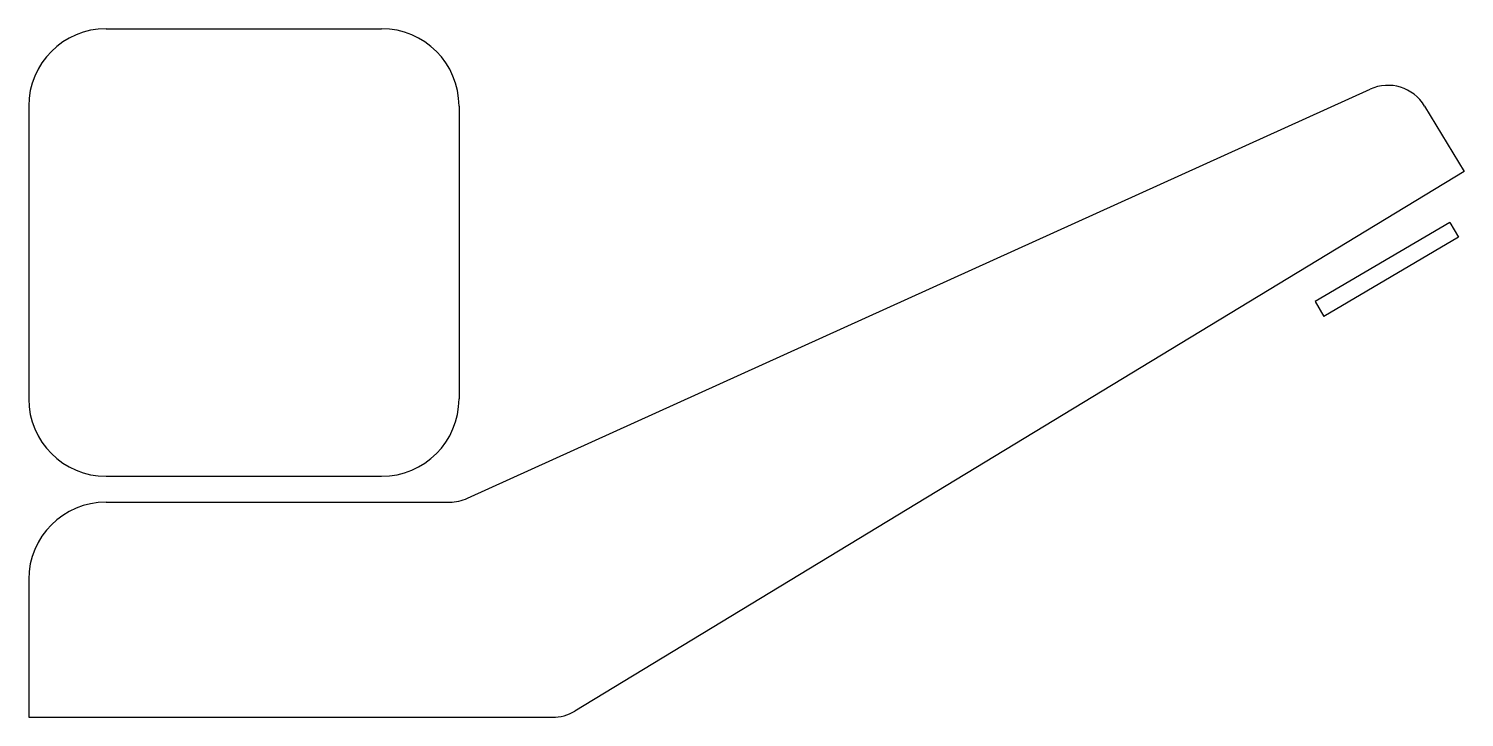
# Model space of a CAD drawing. Header units: millimetres. Extents: x -2996.521 to -2996.355, y 2928.333 to 2928.413.
import ezdxf

# ---------------------------------------------------------------- set-up
doc = ezdxf.new("R2010")
doc.units = ezdxf.units.MM
doc.header["$LTSCALE"] = 10
doc.layers.add('banheiro_acessórios', color=2, linetype='Continuous')

msp = doc.modelspace()

# ---------------------------------------------------------------- linework, layer by layer
at = {"layer": 'banheiro_acessórios'}
for p, q in [((-2996.512374832165, 2928.413218263998), (-2996.480374832165, 2928.413218263998)), ((-2996.470391012024, 2928.35866413818), (-2996.365515347464, 2928.406194524219)), ((-2996.521374832165, 2928.404218263998), (-2996.521374832165, 2928.370218263999)), ((-2996.471374832165, 2928.404218263998), (-2996.471374832165, 2928.370218263999)), ((-2996.35917307159, 2928.404228066868), (-2996.354567766934, 2928.396613899794)), ((-2996.354567766934, 2928.396613899794), (-2996.457924117653, 2928.33394284053)), ((-2996.356255236751, 2928.390723047036), (-2996.371902684147, 2928.381518589601)), ((-2996.356255236751, 2928.390723047036), (-2996.355241190227, 2928.388999182294)), ((-2996.355241190227, 2928.388999182294), (-2996.370888637623, 2928.37979472486)), ((-2996.371902684147, 2928.381518589601), (-2996.370888637623, 2928.37979472486)), ((-2996.512374832165, 2928.361218263999), (-2996.480374832165, 2928.361218263999)), ((-2996.512374832165, 2928.358218263998), (-2996.472454973756, 2928.358218263998)), ((-2996.521374832165, 2928.349218263998), (-2996.521374832165, 2928.333218263998)), ((-2996.521374832165, 2928.333218263998), (-2996.460516559392, 2928.333218263998))]:
    msp.add_line(p, q, dxfattribs=at)
for centre, radius, start, end in [((-2996.512374832165, 2928.404218263998), 0.009000000000000001, 90.00000000000978, 180), ((-2996.480374832165, 2928.404218263998), 0.009000000000000001, 0, 90), ((-2996.363451385732, 2928.401640398401), 0.005, 31.16696145689794, 114.380366751342), ((-2996.512374832165, 2928.370218263999), 0.009000000000000001, 180, 270), ((-2996.480374832165, 2928.370218263999), 0.009000000000000001, 270, 0), ((-2996.512374832165, 2928.349218263998), 0.009000000000000001, 90, 180), ((-2996.472454973756, 2928.363218263998), 0.005, 270.0000000000098, 294.3803667513391), ((-2996.460516559392, 2928.338218263998), 0.005, 270.0000000000065, 301.2309073698669)]:
    msp.add_arc(centre, radius, start, end, dxfattribs=at)

doc.saveas('drawing.dxf')
